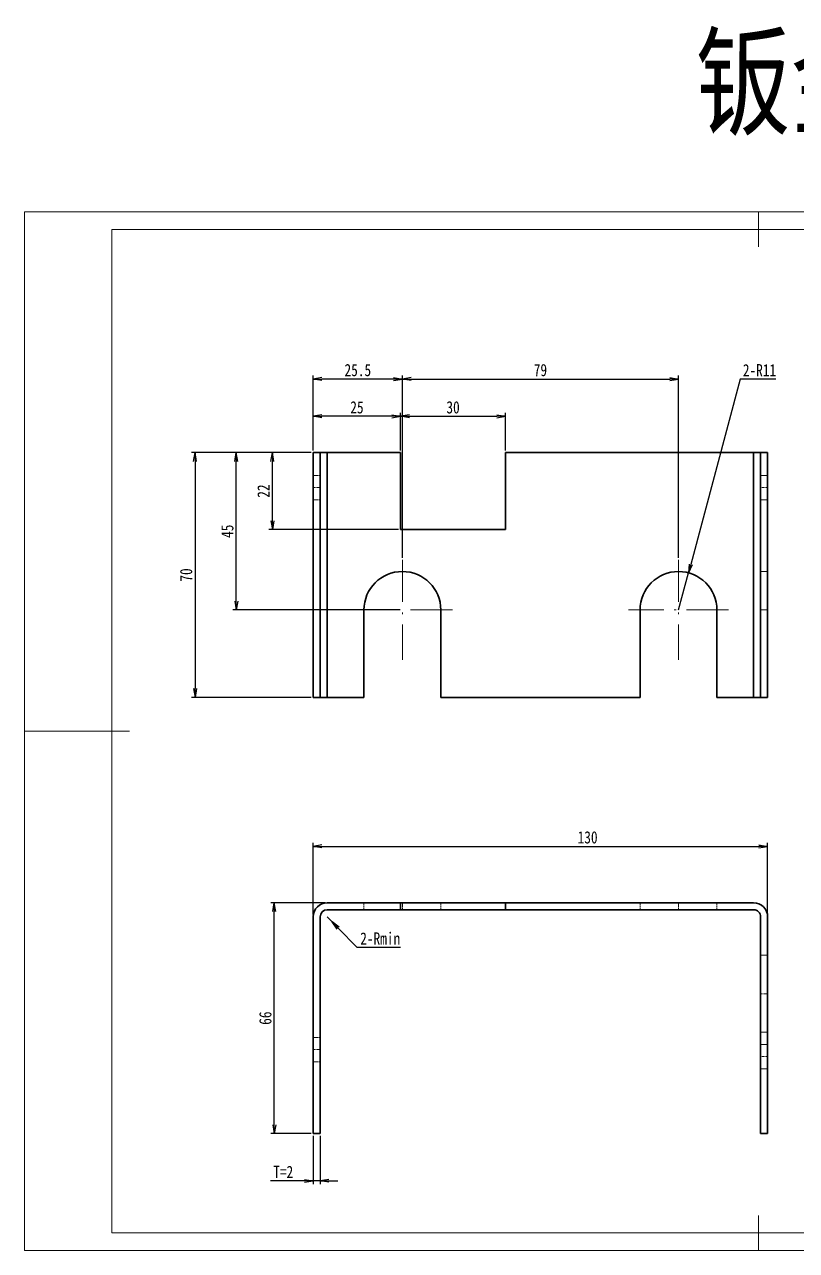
# Model space of a CAD drawing. Header units: millimetres. Extents: x -15766 to 80009, y -9701 to 15159.
# Drawn here: x -12671.7 to -12450.8, y 6744.8 to 7095.4 of the extents above; entities that cross this region are included whole.
import ezdxf

# ---------------------------------------------------------------- set-up
doc = ezdxf.new("R2010")
doc.units = ezdxf.units.MM
for name, pattern in [('AM_ISO08W050x2', [9, 6, -0.75, 1.5, -0.75]), ('DASHDOT', [18.5, 12, -3, 0.5, -3]), ('DASHED', [15, 12, -3]), ('HIDDEN-HOKUTO_1', [2, 1, -1])]:
    doc.linetypes.add(name, pattern=pattern)
doc.layers.get('DEFPOINTS').update_dxf_attribs({"lineweight": 18})
for name, color, linetype, lineweight in [('AM_HID', 1, 'HIDDEN-HOKUTO_1', 18), ('AM_VIS', 7, 'Continuous', 18), ('CDRAFT0', 7, 'Continuous', 18), ('CENTER', 2, 'AM_ISO08W050x2', 15), ('DIM', 253, 'Continuous', 20), ('title_frame', 7, 'Continuous', 18), ('word_dim', 9, 'Continuous', 18), ('粗实线层_1', 7, 'Continuous', 15)]:
    doc.layers.add(name, color=color, linetype=linetype, lineweight=lineweight)
doc.styles.add('DIM', font='', dxfattribs={"width": 0.8})
doc.styles.get('DIM').set_extended_font_data('NSimSun')
doc.dimstyles.new('1-1$0', dxfattribs={"dimtxt": 3.5, "dimasz": 2.5, "dimexe": 1, "dimexo": 0.625, "dimgap": 0.8, "dimtad": 1, "dimdsep": 46, "dimtxsty": 'DIM', "dimblk": 'OPEN', "dimcen": 0, "dimdle": 5, "dimclrd": 256, "dimclre": 256, "dimclrt": 3, "dimazin": 3, "dimtfac": 0.5, "dimtmove": 0, "dimatfit": 3, "dimldrblk": 'OPEN', "dimfxl": 0, "dimtolj": 1, "dimarcsym": 0})
doc.dimstyles.new('1-1$4', dxfattribs={"dimtxt": 3.5, "dimasz": 2.5, "dimexe": 1, "dimexo": 0.625, "dimgap": 0.8, "dimtad": 1, "dimtih": 1, "dimtoh": 1, "dimzin": 12, "dimdsep": 46, "dimtxsty": 'DIM', "dimblk": 'OPEN', "dimcen": 0, "dimdle": 5, "dimclrd": 256, "dimclre": 256, "dimclrt": 3, "dimazin": 3, "dimtfac": 0.5, "dimtmove": 0, "dimatfit": 3, "dimldrblk": 'OPEN', "dimfxl": 0, "dimtolj": 1, "dimarcsym": 0})

# ---------------------------------------------------------------- blocks, each defined once
blk = doc.blocks.new('*X1247')
at = {"layer": 'CDRAFT0'}
for p, q in [((420, 297), (0, 297)), ((0, 297), (0, 0)), ((420, 0), (420, 297)), ((0, 0), (420, 0))]:
    blk.add_line(p, q, dxfattribs=at)
at = {"layer": '粗实线层_1'}
for p, q in [((210, 297), (210, 287)), ((415, 292), (25, 292)), ((25, 292), (25, 5)), ((415, 5), (415, 292)), ((0, 148.5), (30, 148.5)), ((420, 148.5), (410, 148.5)), ((210, 0), (210, 10)), ((25, 5), (415, 5))]:
    blk.add_line(p, q, dxfattribs=at)
blk = doc.blocks.new('_OPEN')
at = {"color": 0, "linetype": 'ByBlock', "lineweight": -2}
for p, q in [((-1, 0.166667), (0, 0)), ((-1, -0.166667), (0, 0)), ((0, 0), (-1, 0))]:
    blk.add_line(p, q, dxfattribs=at)
blk = doc.blocks.new('*D1253')
at = {"layer": 'DEFPOINTS', "color": 0, "transparency": 16777216}
for p in [(-12600.18, 6844.23), (-12585.04, 6844.23), (-12589.04, 6778.23)]:
    blk.add_point(p, dxfattribs=at)
at = {"layer": 'word_dim', "linetype": 'Continuous', "lineweight": -2, "transparency": 16777216}
for p, q in [((-12585.66, 6844.23), (-12601.18, 6844.23)), ((-12600.18, 6780.73), (-12600.18, 6841.73)), ((-12589.66, 6778.23), (-12601.18, 6778.23))]:
    blk.add_line(p, q, dxfattribs=at)
at = {"layer": 'word_dim', "lineweight": -2, "transparency": 16777216, "xscale": 2.5, "yscale": 2.5, "zscale": 2.5}
for p, rotation in [((-12600.18, 6844.23), 90), ((-12600.18, 6778.23), 270)]:
    blk.add_blockref('_OPEN', p, dxfattribs=dict(at, rotation=rotation))
at = {"layer": 'word_dim', "color": 3, "transparency": 16777216, "insert": (-12602.73, 6811.23), "char_height": 3.5, "attachment_point": 5, "rotation": 90, "style": 'DIM'}
blk.add_mtext('\\A1;66', dxfattribs=at)
blk = doc.blocks.new('*D1254')
at = {"layer": 'DEFPOINTS', "color": 0, "transparency": 16777216}
for p in [(-12589.04, 6778.23), (-12587.04, 6778.23), (-12589.04, 6764.72)]:
    blk.add_point(p, dxfattribs=at)
at = {"layer": 'word_dim', "linetype": 'Continuous', "lineweight": -2, "transparency": 16777216}
for p, q in [((-12589.04, 6777.61), (-12589.04, 6763.72)), ((-12587.04, 6777.61), (-12587.04, 6763.72)), ((-12591.54, 6764.72), (-12601.25, 6764.72)), ((-12587.04, 6764.72), (-12589.04, 6764.72)), ((-12584.54, 6764.72), (-12582.04, 6764.72))]:
    blk.add_line(p, q, dxfattribs=at)
at = {"layer": 'word_dim', "lineweight": -2, "transparency": 16777216, "xscale": 2.5, "yscale": 2.5, "zscale": 2.5}
blk.add_blockref('_OPEN', (-12589.04, 6764.72), dxfattribs=at)
at = {"layer": 'word_dim', "lineweight": -2, "transparency": 16777216, "xscale": 2.5, "yscale": 2.5, "zscale": 2.5, "rotation": 180}
blk.add_blockref('_OPEN', (-12587.04, 6764.72), dxfattribs=at)
at = {"layer": 'word_dim', "color": 3, "transparency": 16777216, "insert": (-12597.64, 6767.27), "char_height": 3.5, "attachment_point": 5, "style": 'DIM'}
blk.add_mtext('\\A1;T=2', dxfattribs=at)
blk = doc.blocks.new('*D1255')
at = {"layer": 'DEFPOINTS', "color": 0, "transparency": 16777216}
for p in [(-12459.04, 6860.37), (-12589.04, 6840.23), (-12459.04, 6840.23)]:
    blk.add_point(p, dxfattribs=at)
at = {"layer": 'word_dim', "linetype": 'Continuous', "lineweight": -2, "transparency": 16777216}
for p, q in [((-12589.04, 6840.86), (-12589.04, 6861.37)), ((-12459.04, 6840.86), (-12459.04, 6861.37)), ((-12586.54, 6860.37), (-12461.54, 6860.37))]:
    blk.add_line(p, q, dxfattribs=at)
at = {"layer": 'word_dim', "lineweight": -2, "transparency": 16777216, "xscale": 2.5, "yscale": 2.5, "zscale": 2.5, "rotation": 180}
blk.add_blockref('_OPEN', (-12589.04, 6860.37), dxfattribs=at)
at = {"layer": 'word_dim', "lineweight": -2, "transparency": 16777216, "xscale": 2.5, "yscale": 2.5, "zscale": 2.5}
blk.add_blockref('_OPEN', (-12459.04, 6860.37), dxfattribs=at)
at = {"layer": 'word_dim', "color": 3, "transparency": 16777216, "insert": (-12510.54, 6862.92), "char_height": 3.5, "attachment_point": 5, "style": 'DIM'}
blk.add_mtext('\\A1;130', dxfattribs=at)
blk = doc.blocks.new('*D1256')
at = {"layer": 'DEFPOINTS', "color": 0, "transparency": 16777216}
for p in [(-12585.04, 6840.23), (-12583.64, 6838.8)]:
    blk.add_point(p, dxfattribs=at)
at = {"layer": 'word_dim', "linetype": 'Continuous', "lineweight": -2, "transparency": 16777216}
for p, q in [((-12585.04, 6840.23), (-12583.64, 6838.8)), ((-12576.52, 6831.46), (-12581.9, 6837)), ((-12564.07, 6831.46), (-12576.52, 6831.46))]:
    blk.add_line(p, q, dxfattribs=at)
at = {"layer": 'word_dim', "lineweight": -2, "transparency": 16777216, "xscale": 2.5, "yscale": 2.5, "zscale": 2.5, "rotation": 134.1638758382834}
blk.add_blockref('_OPEN', (-12583.64, 6838.8), dxfattribs=at)
at = {"layer": 'word_dim', "color": 3, "transparency": 16777216, "insert": (-12569.88, 6834.01), "char_height": 3.5, "attachment_point": 5, "style": 'DIM'}
blk.add_mtext('\\A1;2-Rmin', dxfattribs=at)
blk = doc.blocks.new('*D1257')
at = {"layer": 'DEFPOINTS', "color": 0, "transparency": 16777216}
for p in [(-12611.06, 6972.97), (-12589.04, 6972.97), (-12563.54, 6927.97)]:
    blk.add_point(p, dxfattribs=at)
at = {"layer": 'word_dim', "linetype": 'Continuous', "lineweight": -2, "transparency": 16777216}
for p, q in [((-12589.66, 6972.97), (-12612.06, 6972.97)), ((-12611.06, 6930.47), (-12611.06, 6970.47)), ((-12564.16, 6927.97), (-12612.06, 6927.97))]:
    blk.add_line(p, q, dxfattribs=at)
at = {"layer": 'word_dim', "lineweight": -2, "transparency": 16777216, "xscale": 2.5, "yscale": 2.5, "zscale": 2.5}
for p, rotation in [((-12611.06, 6972.97), 90), ((-12611.06, 6927.97), 270)]:
    blk.add_blockref('_OPEN', p, dxfattribs=dict(at, rotation=rotation))
at = {"layer": 'word_dim', "color": 3, "transparency": 16777216, "insert": (-12613.61, 6950.47), "char_height": 3.5, "attachment_point": 5, "rotation": 90, "style": 'DIM'}
blk.add_mtext('\\A1;45', dxfattribs=at)
blk = doc.blocks.new('*D1258')
at = {"layer": 'DEFPOINTS', "color": 0, "transparency": 16777216}
for p in [(-12589.04, 6972.97), (-12622.85, 6902.97), (-12589.04, 6902.97)]:
    blk.add_point(p, dxfattribs=at)
at = {"layer": 'word_dim', "linetype": 'Continuous', "lineweight": -2, "transparency": 16777216}
for p, q in [((-12589.66, 6972.97), (-12623.85, 6972.97)), ((-12622.85, 6970.47), (-12622.85, 6905.47)), ((-12589.66, 6902.97), (-12623.85, 6902.97))]:
    blk.add_line(p, q, dxfattribs=at)
at = {"layer": 'word_dim', "lineweight": -2, "transparency": 16777216, "xscale": 2.5, "yscale": 2.5, "zscale": 2.5}
for p, rotation in [((-12622.85, 6972.97), 90), ((-12622.85, 6902.97), 270)]:
    blk.add_blockref('_OPEN', p, dxfattribs=dict(at, rotation=rotation))
at = {"layer": 'word_dim', "color": 3, "transparency": 16777216, "insert": (-12625.4, 6937.97), "char_height": 3.5, "attachment_point": 5, "rotation": 90, "style": 'DIM'}
blk.add_mtext('\\A1;70', dxfattribs=at)
blk = doc.blocks.new('*D1259')
at = {"layer": 'DEFPOINTS', "color": 0, "transparency": 16777216}
for p in [(-12589.04, 6994), (-12589.04, 6972.97), (-12563.54, 6942.27)]:
    blk.add_point(p, dxfattribs=at)
at = {"layer": 'word_dim', "linetype": 'Continuous', "lineweight": -2, "transparency": 16777216}
for p, q in [((-12589.04, 6973.59), (-12589.04, 6995)), ((-12563.54, 6942.89), (-12563.54, 6995)), ((-12566.04, 6994), (-12586.54, 6994))]:
    blk.add_line(p, q, dxfattribs=at)
at = {"layer": 'word_dim', "lineweight": -2, "transparency": 16777216, "xscale": 2.5, "yscale": 2.5, "zscale": 2.5, "rotation": 180}
blk.add_blockref('_OPEN', (-12589.04, 6994), dxfattribs=at)
at = {"layer": 'word_dim', "lineweight": -2, "transparency": 16777216, "xscale": 2.5, "yscale": 2.5, "zscale": 2.5}
blk.add_blockref('_OPEN', (-12563.54, 6994), dxfattribs=at)
at = {"layer": 'word_dim', "color": 3, "transparency": 16777216, "insert": (-12576.29, 6996.55), "char_height": 3.5, "attachment_point": 5, "style": 'DIM'}
blk.add_mtext('\\A1;25.5', dxfattribs=at)
blk = doc.blocks.new('*D1260')
at = {"layer": 'DEFPOINTS', "color": 0, "transparency": 16777216}
for p in [(-12589.04, 6983.35), (-12589.04, 6972.97), (-12564.04, 6972.97)]:
    blk.add_point(p, dxfattribs=at)
at = {"layer": 'word_dim', "linetype": 'Continuous', "lineweight": -2, "transparency": 16777216}
for p, q in [((-12589.04, 6973.59), (-12589.04, 6984.35)), ((-12564.04, 6973.59), (-12564.04, 6984.35)), ((-12566.54, 6983.35), (-12586.54, 6983.35))]:
    blk.add_line(p, q, dxfattribs=at)
at = {"layer": 'word_dim', "lineweight": -2, "transparency": 16777216, "xscale": 2.5, "yscale": 2.5, "zscale": 2.5, "rotation": 180}
blk.add_blockref('_OPEN', (-12589.04, 6983.35), dxfattribs=at)
at = {"layer": 'word_dim', "lineweight": -2, "transparency": 16777216, "xscale": 2.5, "yscale": 2.5, "zscale": 2.5}
blk.add_blockref('_OPEN', (-12564.04, 6983.35), dxfattribs=at)
at = {"layer": 'word_dim', "color": 3, "transparency": 16777216, "insert": (-12576.54, 6985.9), "char_height": 3.5, "attachment_point": 5, "style": 'DIM'}
blk.add_mtext('\\A1;25', dxfattribs=at)
blk = doc.blocks.new('*D1261')
at = {"layer": 'DEFPOINTS', "color": 0, "transparency": 16777216}
for p in [(-12484.54, 6994), (-12563.54, 6942.27), (-12484.54, 6942.27)]:
    blk.add_point(p, dxfattribs=at)
at = {"layer": 'word_dim', "linetype": 'Continuous', "lineweight": -2, "transparency": 16777216}
for p, q in [((-12563.54, 6942.89), (-12563.54, 6995)), ((-12484.54, 6942.89), (-12484.54, 6995)), ((-12561.04, 6994), (-12487.04, 6994))]:
    blk.add_line(p, q, dxfattribs=at)
at = {"layer": 'word_dim', "lineweight": -2, "transparency": 16777216, "xscale": 2.5, "yscale": 2.5, "zscale": 2.5, "rotation": 180}
blk.add_blockref('_OPEN', (-12563.54, 6994), dxfattribs=at)
at = {"layer": 'word_dim', "lineweight": -2, "transparency": 16777216, "xscale": 2.5, "yscale": 2.5, "zscale": 2.5}
blk.add_blockref('_OPEN', (-12484.54, 6994), dxfattribs=at)
at = {"layer": 'word_dim', "color": 3, "transparency": 16777216, "insert": (-12524.04, 6996.55), "char_height": 3.5, "attachment_point": 5, "style": 'DIM'}
blk.add_mtext('\\A1;79', dxfattribs=at)
blk = doc.blocks.new('*D1422')
at = {"layer": 'DEFPOINTS', "color": 0, "transparency": 16777216}
for p in [(-12534.04, 6983.35), (-12564.04, 6972.97), (-12534.04, 6972.97)]:
    blk.add_point(p, dxfattribs=at)
at = {"layer": 'word_dim', "linetype": 'Continuous', "lineweight": -2, "transparency": 16777216}
for p, q in [((-12564.04, 6973.59), (-12564.04, 6984.35)), ((-12534.04, 6973.59), (-12534.04, 6984.35)), ((-12561.54, 6983.35), (-12536.54, 6983.35))]:
    blk.add_line(p, q, dxfattribs=at)
at = {"layer": 'word_dim', "lineweight": -2, "transparency": 16777216, "xscale": 2.5, "yscale": 2.5, "zscale": 2.5, "rotation": 180}
blk.add_blockref('_OPEN', (-12564.04, 6983.35), dxfattribs=at)
at = {"layer": 'word_dim', "lineweight": -2, "transparency": 16777216, "xscale": 2.5, "yscale": 2.5, "zscale": 2.5}
blk.add_blockref('_OPEN', (-12534.04, 6983.35), dxfattribs=at)
at = {"layer": 'word_dim', "color": 3, "transparency": 16777216, "insert": (-12549.04, 6985.9), "char_height": 3.5, "attachment_point": 5, "style": 'DIM'}
blk.add_mtext('\\A1;30', dxfattribs=at)
blk = doc.blocks.new('*D1423')
at = {"layer": 'DEFPOINTS', "color": 0, "transparency": 16777216}
for p in [(-12600.73, 6972.97), (-12589.04, 6972.97), (-12564.04, 6950.97)]:
    blk.add_point(p, dxfattribs=at)
at = {"layer": 'word_dim', "linetype": 'Continuous', "lineweight": -2, "transparency": 16777216}
for p, q in [((-12589.66, 6972.97), (-12601.73, 6972.97)), ((-12600.73, 6953.47), (-12600.73, 6970.47)), ((-12564.66, 6950.97), (-12601.73, 6950.97))]:
    blk.add_line(p, q, dxfattribs=at)
at = {"layer": 'word_dim', "lineweight": -2, "transparency": 16777216, "xscale": 2.5, "yscale": 2.5, "zscale": 2.5}
for p, rotation in [((-12600.73, 6972.97), 90), ((-12600.73, 6950.97), 270)]:
    blk.add_blockref('_OPEN', p, dxfattribs=dict(at, rotation=rotation))
at = {"layer": 'word_dim', "color": 3, "transparency": 16777216, "insert": (-12603.28, 6961.97), "char_height": 3.5, "attachment_point": 5, "rotation": 90, "style": 'DIM'}
blk.add_mtext('\\A1;22', dxfattribs=at)
blk = doc.blocks.new('*D1424')
at = {"layer": 'DEFPOINTS', "color": 0, "transparency": 16777216}
for p in [(-12481.69, 6938.59), (-12484.54, 6927.97)]:
    blk.add_point(p, dxfattribs=at)
at = {"layer": 'word_dim', "linetype": 'Continuous', "lineweight": -2, "transparency": 16777216}
for p, q in [((-12466.86, 6993.98), (-12481.04, 6941.01)), ((-12456.68, 6993.98), (-12466.86, 6993.98)), ((-12484.54, 6927.97), (-12481.69, 6938.59))]:
    blk.add_line(p, q, dxfattribs=at)
at = {"layer": 'word_dim', "lineweight": -2, "transparency": 16777216, "xscale": 2.5, "yscale": 2.5, "zscale": 2.5, "rotation": 255.0086229547265}
blk.add_blockref('_OPEN', (-12481.69, 6938.59), dxfattribs=at)
at = {"layer": 'word_dim', "color": 3, "transparency": 16777216, "insert": (-12461.36, 6996.53), "char_height": 3.5, "attachment_point": 5, "style": 'DIM'}
blk.add_mtext('\\A1;2-R11', dxfattribs=at)

msp = doc.modelspace()

# ---------------------------------------------------------------- linework, layer by layer
at = {"layer": 'AM_HID', "color": 1, "linetype": 'DASHED', "lineweight": 13}
for p, q in [((-12585.03569, 6902.96726), (-12585.03569, 6972.96726)), ((-12463.03569, 6902.96726), (-12463.03569, 6972.96726))]:
    msp.add_line(p, q, dxfattribs=at)
at = {"layer": 'AM_HID', "color": 1, "linetype": 'DASHED', "lineweight": 13, "ltscale": 0.05}
for p, q in [((-12589.03569, 6966.46726), (-12587.03569, 6966.46726)), ((-12459.03569, 6966.46726), (-12461.03569, 6966.46726)), ((-12589.03569, 6959.46726), (-12587.03569, 6959.46726)), ((-12459.03569, 6959.46726), (-12461.03569, 6959.46726)), ((-12461.03569, 6938.96726), (-12459.03569, 6938.96726)), ((-12459.03569, 6927.96726), (-12461.03569, 6927.96726)), ((-12459.03569, 6927.96726), (-12461.03569, 6927.96726)), ((-12574.53569, 6844.23069), (-12574.53569, 6842.23069)), ((-12552.53569, 6844.23069), (-12552.53569, 6842.23069)), ((-12495.53569, 6844.23069), (-12495.53569, 6842.23069)), ((-12473.53569, 6844.23069), (-12473.53569, 6842.23069)), ((-12459.03569, 6829.23069), (-12461.03569, 6829.23069)), ((-12589.03569, 6805.73069), (-12587.03569, 6805.73069)), ((-12459.03569, 6807.23069), (-12461.03569, 6807.23069)), ((-12459.03569, 6803.73069), (-12461.03569, 6803.73069)), ((-12589.03569, 6798.73069), (-12587.03569, 6798.73069)), ((-12459.03569, 6796.73069), (-12461.03569, 6796.73069))]:
    msp.add_line(p, q, dxfattribs=at)
at = {"layer": 'AM_VIS', "color": 7, "lineweight": 35}
for p, q in [((-12589.03569, 6902.96726), (-12589.03569, 6972.96726)), ((-12587.03569, 6902.96726), (-12587.03569, 6972.96726)), ((-12585.03569, 6902.96726), (-12585.03569, 6972.96726)), ((-12564.03569, 6972.96726), (-12585.03569, 6972.96726)), ((-12564.03569, 6972.96726), (-12564.03569, 6950.96726)), ((-12534.03569, 6972.96726), (-12534.03569, 6950.96726)), ((-12463.03569, 6972.96726), (-12534.03569, 6972.96726)), ((-12463.03569, 6902.96726), (-12463.03569, 6972.96726)), ((-12461.03569, 6902.96726), (-12461.03569, 6972.96726)), ((-12459.03569, 6902.96726), (-12459.03569, 6972.96726)), ((-12534.03569, 6950.96726), (-12564.03569, 6950.96726)), ((-12574.53569, 6927.96726), (-12574.53569, 6902.96726)), ((-12552.53569, 6927.96726), (-12552.53569, 6902.96726)), ((-12495.53569, 6902.96726), (-12495.53569, 6927.96726)), ((-12473.53569, 6902.96726), (-12473.53569, 6927.96726)), ((-12495.53569, 6902.96726), (-12552.53569, 6902.96726)), ((-12564.03569, 6844.23069), (-12585.03569, 6844.23069)), ((-12534.03569, 6844.23069), (-12564.03569, 6844.23069)), ((-12463.03569, 6844.23069), (-12534.03569, 6844.23069)), ((-12564.03569, 6842.23069), (-12585.03569, 6842.23069)), ((-12534.03569, 6842.23069), (-12564.03569, 6842.23069)), ((-12463.03569, 6842.23069), (-12534.03569, 6842.23069)), ((-12589.03569, 6840.23069), (-12589.03569, 6778.23069)), ((-12587.03569, 6840.23069), (-12587.03569, 6778.23069)), ((-12461.03569, 6778.23069), (-12461.03569, 6840.23069)), ((-12459.03569, 6778.23069), (-12459.03569, 6840.23069))]:
    msp.add_line(p, q, dxfattribs=at)
at = {"layer": 'AM_VIS', "color": 7, "lineweight": 35, "ltscale": 0.05}
for p, q in [((-12587.03569, 6972.96726), (-12589.03569, 6972.96726)), ((-12587.03569, 6972.96726), (-12585.03569, 6972.96726)), ((-12463.03569, 6972.96726), (-12461.03569, 6972.96726)), ((-12459.03569, 6972.96726), (-12461.03569, 6972.96726)), ((-12587.03569, 6902.96726), (-12589.03569, 6902.96726)), ((-12587.03569, 6902.96726), (-12585.03569, 6902.96726)), ((-12463.03569, 6902.96726), (-12461.03569, 6902.96726)), ((-12459.03569, 6902.96726), (-12461.03569, 6902.96726)), ((-12564.03569, 6844.23069), (-12564.03569, 6842.23069)), ((-12534.03569, 6842.23069), (-12534.03569, 6844.23069)), ((-12587.03569, 6778.23069), (-12589.03569, 6778.23069)), ((-12459.03569, 6778.23069), (-12461.03569, 6778.23069))]:
    msp.add_line(p, q, dxfattribs=at)
at = {"layer": 'AM_VIS', "color": 7, "lineweight": 35, "ltscale": 0.2625}
for p, q in [((-12574.53569, 6902.96726), (-12585.03569, 6902.96726)), ((-12463.03569, 6902.96726), (-12473.53569, 6902.96726))]:
    msp.add_line(p, q, dxfattribs=at)
at = {"layer": 'AM_VIS', "color": 7, "lineweight": 35}
for centre, radius, start, end in [((-12563.53569, 6927.96726), 11, 0.0000005, 179.999995), ((-12484.53569, 6927.96726), 11, 0.0000005, 179.999995), ((-12585.03569, 6840.23069), 4, 90.0000025, 179.999995), ((-12463.03569, 6840.23069), 4, 0, 90.0000025), ((-12585.03569, 6840.23069), 2, 90.0000025, 179.999995), ((-12463.03569, 6840.23069), 2, 0, 90.0000025)]:
    msp.add_arc(centre, radius, start, end, dxfattribs=at)
at = {"layer": 'CENTER', "color": 2, "linetype": 'DASHDOT', "lineweight": 13, "ltscale": 0.06001}
for p, q in [((-12589.23588, 6962.96726), (-12586.83549, 6962.96726)), ((-12458.83549, 6962.96726), (-12461.23588, 6962.96726)), ((-12461.23588, 6927.96726), (-12458.83549, 6927.96726)), ((-12461.23588, 6818.23069), (-12458.83549, 6818.23069)), ((-12589.23588, 6802.23069), (-12586.83549, 6802.23069)), ((-12458.83549, 6800.23069), (-12461.23588, 6800.23069))]:
    msp.add_line(p, q, dxfattribs=at)
at = {"layer": 'CENTER', "color": 2, "linetype": 'DASHDOT', "lineweight": 13}
for p, q in [((-12563.53569, 6942.26731), (-12563.53569, 6913.66734)), ((-12484.53569, 6942.26731), (-12484.53569, 6913.66734)), ((-12549.23588, 6927.96726), (-12577.83549, 6927.96726)), ((-12470.23588, 6927.96726), (-12498.83549, 6927.96726))]:
    msp.add_line(p, q, dxfattribs=at)
at = {"layer": 'CENTER', "color": 2, "linetype": 'DASHDOT', "lineweight": 13, "ltscale": 0.059998}
for p, q in [((-12563.53569, 6842.03074), (-12563.53569, 6844.43064)), ((-12484.53569, 6842.03074), (-12484.53569, 6844.43064))]:
    msp.add_line(p, q, dxfattribs=at)

# ---------------------------------------------------------------- block references
at = {"layer": 'title_frame'}
msp.add_blockref('*X1247', (-12671.65675, 6744.79172), dxfattribs=at)

# ---------------------------------------------------------------- texts
at = {"layer": 'DIM', "insert": (-12479.67491, 7091.44443), "char_height": 25, "width": 104.980501, "attachment_point": 1, "style": 'DIM'}
msp.add_mtext('{\\C3;钣金}', dxfattribs=at)

# ---------------------------------------------------------------- dimensions: what is measured, and where the dimension line sits
at = {"layer": 'word_dim', "color": 3, "true_color": 0x00ff00}
for base, p1, p2, picture, middle in [((-12589.03569, 6993.99984), (-12563.53569, 6942.26731), (-12589.03569, 6972.96726), '*D1259', (-12576.28569, 6996.54984)), ((-12484.53569, 6993.99984), (-12563.53569, 6942.26731), (-12484.53569, 6942.26731), '*D1261', (-12524.03569, 6996.54984)), ((-12534.03569, 6983.34646), (-12564.03569, 6972.96726), (-12534.03569, 6972.96726), '*D1422', (-12549.03569, 6985.89646))]:
    dim = msp.add_linear_dim(base=base, p1=p1, p2=p2, dimstyle='1-1$0', dxfattribs=at)
    dim.commit()
    dim.dimension.update_dxf_attribs({"geometry": picture, "text_midpoint": middle})
dim = msp.add_radius_dim(center=(-12484.53569, 6927.96726), mpoint=(-12481.69028, 6938.59288), dimstyle='1-1$4', override={"dimpost": '2-R<>'}, dxfattribs=at)
dim.commit()
dim.dimension.update_dxf_attribs({"geometry": '*D1424', "text_midpoint": (-12461.35816, 6993.97834), "dimtype": 164})
for base, p1, p2, picture, middle in [((-12589.03569, 6983.34646), (-12564.03569, 6972.96726), (-12589.03569, 6972.96726), '*D1260', (-12576.53569, 6983.34646)), ((-12459.03569, 6860.36702), (-12589.03569, 6840.23069), (-12459.03569, 6840.23069), '*D1255', (-12510.53569, 6860.36702))]:
    dim = msp.add_linear_dim(base=base, p1=p1, p2=p2, dimstyle='1-1$0', dxfattribs=at)
    dim.commit()
    dim.dimension.update_dxf_attribs({"geometry": picture, "text_midpoint": middle, "dimtype": 160})
for base, p1, p2, picture, middle in [((-12622.85052, 6902.96726), (-12589.03569, 6972.96726), (-12589.03569, 6902.96726), '*D1258', (-12625.40052, 6937.96726)), ((-12611.06374, 6972.96726), (-12563.53569, 6927.96726), (-12589.03569, 6972.96726), '*D1257', (-12613.61374, 6950.46726)), ((-12600.73037, 6972.96726), (-12564.03569, 6950.96726), (-12589.03569, 6972.96726), '*D1423', (-12603.28037, 6961.96726)), ((-12600.18251, 6844.23069), (-12589.03569, 6778.23069), (-12585.03569, 6844.23069), '*D1253', (-12602.73251, 6811.23069))]:
    dim = msp.add_linear_dim(base=base, p1=p1, p2=p2, angle=90, dimstyle='1-1$0', dxfattribs=at)
    dim.commit()
    dim.dimension.update_dxf_attribs({"geometry": picture, "text_midpoint": middle})
dim = msp.add_radius_dim(center=(-12585.03569, 6840.23069), mpoint=(-12583.64226, 6838.79599), text='2-Rmin', dimstyle='1-1$4', dxfattribs=at)
dim.commit()
dim.dimension.update_dxf_attribs({"geometry": '*D1256', "text_midpoint": (-12569.8761, 6831.46128), "dimtype": 164})
dim = msp.add_linear_dim(base=(-12589.03569, 6764.72241), p1=(-12587.03569, 6778.23069), p2=(-12589.03569, 6778.23069), dimstyle='1-1$0', override={"dimpost": 'T=<>'}, dxfattribs=at)
dim.commit()
dim.dimension.update_dxf_attribs({"geometry": '*D1254', "text_midpoint": (-12597.64346, 6767.27241)})

doc.saveas('drawing.dxf')
